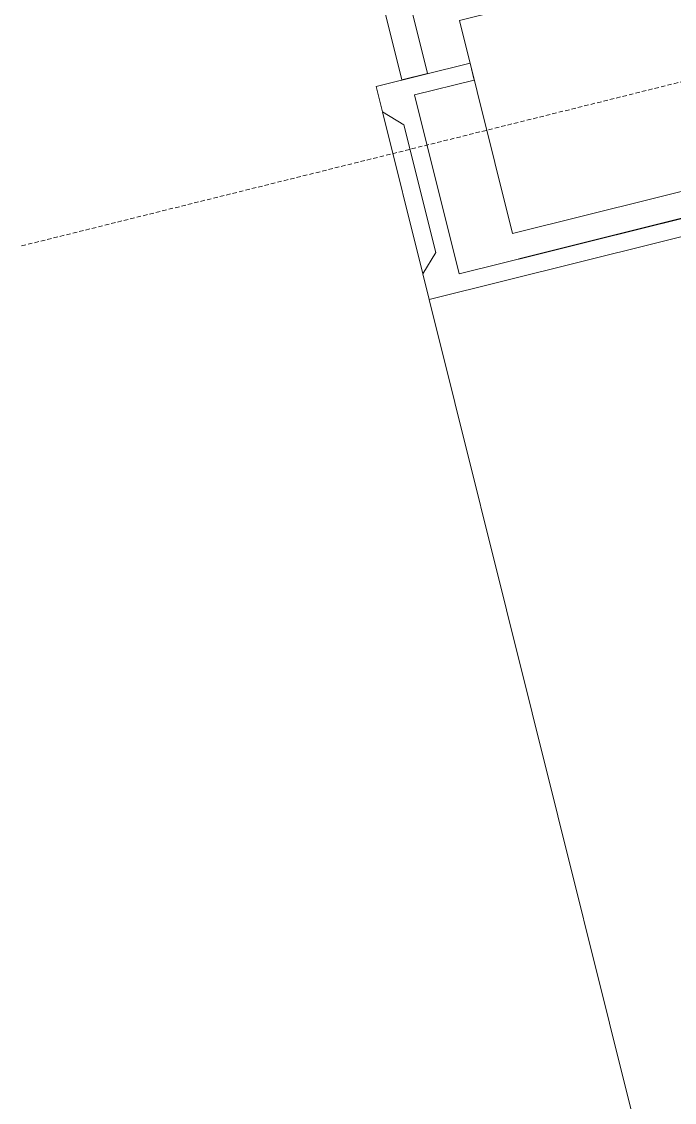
# Model space of a CAD drawing. Header units: inches. Extents: x 122939 to 389145, y 29603 to 574065.
# Drawn here: x 334916 to 335659, y 506717 to 507948 of the extents above; entities that cross this region are included whole.
import ezdxf

# ---------------------------------------------------------------- set-up
doc = ezdxf.new("R2010")
doc.units = ezdxf.units.IN
doc.header["$MEASUREMENT"] = 0
doc.linetypes.add('DASHED', pattern=[0.75, 0.5, -0.25])
doc.linetypes.add('HIDDEN', pattern=[0.375, 0.25, -0.125])
doc.layers.add('A-Hidden', color=8, linetype='HIDDEN')
doc.layers.add('A-WALL', color=7, linetype='Continuous')
for name, color, linetype, lineweight in [('A-RNDR-CONC', 2, 'Continuous', 18), ('A-RNDR-PT36', 253, 'Continuous', 20), ('A-WALL-STON', 4, 'Continuous', 18)]:
    doc.layers.add(name, color=color, linetype=linetype, lineweight=lineweight)

msp = doc.modelspace()

# ---------------------------------------------------------------- linework, layer by layer
at = {"layer": 'A-Hidden', "linetype": 'DASHED', "lineweight": 0, "ltscale": 10}
msp.add_line((334915.8150519297, 507692.6542319619, 5.167699233396853e-05), (344654.5575433188, 510115.6368650467, -0.000817047251410955), dxfattribs=at)
at = {"layer": 'A-RNDR-CONC', "elevation": 2.974036634184607e-07}
msp.add_lwpolyline([(335414.166279941, 507949.407417937), (335753.8119730474, 508033.9106909753), (335826.2433499371, 507742.7858111694), (335729.2017233353, 507718.6420188728), (335717.1298271869, 507767.1628321736), (335474.5257606823, 507706.8033514321)], close=True, dxfattribs=at)
at = {"layer": 'A-RNDR-PT36'}
for p, q in [((335326.7355222623, 507845.2159445676, 2.974036634184607e-07), (335372.6087276259, 507660.8368540242, 2.974036634184607e-07)), ((335379.8518653148, 507631.7243660435, 2.974036634184621e-07), (336080.0218419173, 504817.5171945911, 3.066178279593393e-09))]:
    msp.add_line(p, q, dxfattribs=at)
at = {"layer": 'A-WALL'}
msp.add_line((335821.4145860991, 507762.194135156, 0.007790680327219008), (335481.7688958596, 507677.6908628311, 0.007790680327219008), dxfattribs=at)
at = {"layer": 'A-WALL-STON', "elevation": 2.974036634184607e-07}
msp.add_lwpolyline([(335146.5996177938, 508693.4953342589), (335348.6048746422, 507881.5715707568), (335377.7173544593, 507888.8147064148), (335175.7120976108, 508700.7384699169)], dxfattribs=at)
msp.add_lwpolyline([(335319.492384573, 507874.3284325482), (335426.2381738351, 507900.8866040745), (335431.0669322945, 507881.4782787542), (335363.1377936733, 507864.5776241465), (335413.8397574961, 507660.7902082826), (335719.520883546, 507736.8431545778), (335724.3496420053, 507717.4348292574), (335379.8518653148, 507631.7243660436), (335372.6087276258, 507660.8368540243), (335387.1882944868, 507685.0739378039), (335350.9726060419, 507830.6363777067), (335326.7355222623, 507845.2159445676)], close=True, dxfattribs=at)

doc.saveas('drawing.dxf')
